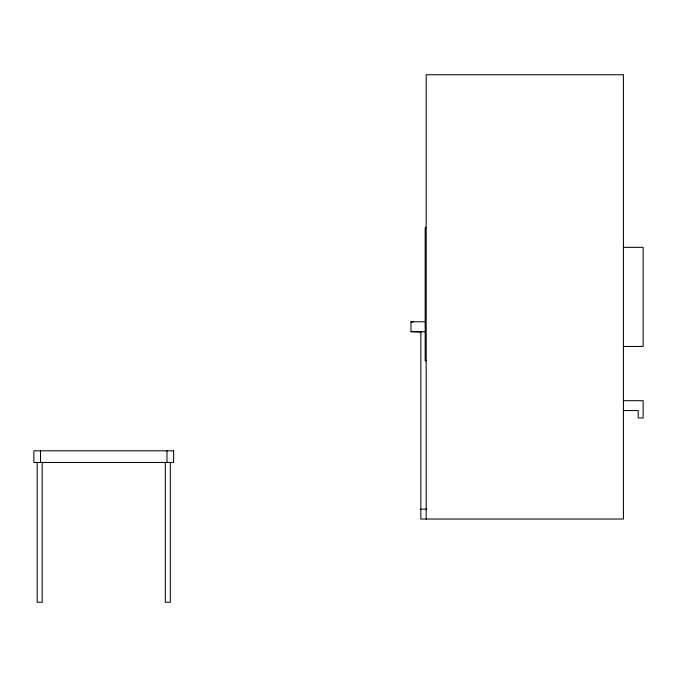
<?xml version="1.0" encoding="UTF-8"?>
<svg xmlns="http://www.w3.org/2000/svg" width="677" height="677" viewBox="0 0 677 677"><rect width="100%" height="100%" fill="white"/><g stroke="black" fill="none" stroke-linecap="round" stroke-linejoin="round"><path stroke-width="1.02" d="M166.991 462.459L166.991 450.814M426.18 227.607L425.19 227.607L425.19 360.756L426.18 360.756M623.424 247.333L643.15 247.333L643.15 346.455L623.424 346.455M421.526 332.119L410.99 331.662L410.99 321.795L425.731 321.795M410.99 331.662L425.731 331.662M623.424 400.699L643.15 400.699L643.15 417.954L638.216 417.954L638.216 410.558L623.424 410.558M420.849 509.18L426.764 509.18M410.99 321.795L413.097 321.897M426.18 519.047L426.18 74.741L623.424 74.741L623.424 519.047L420.849 519.047L420.849 331.662M170.316 462.459L170.316 602.259L165.323 602.259L165.323 462.459M42.169 462.459L42.169 602.259L37.176 602.259L37.176 462.459M40.51 450.814L40.51 462.459M173.642 450.814L173.642 462.459L33.85 462.459L33.85 450.814L173.642 450.814"/></g></svg>
